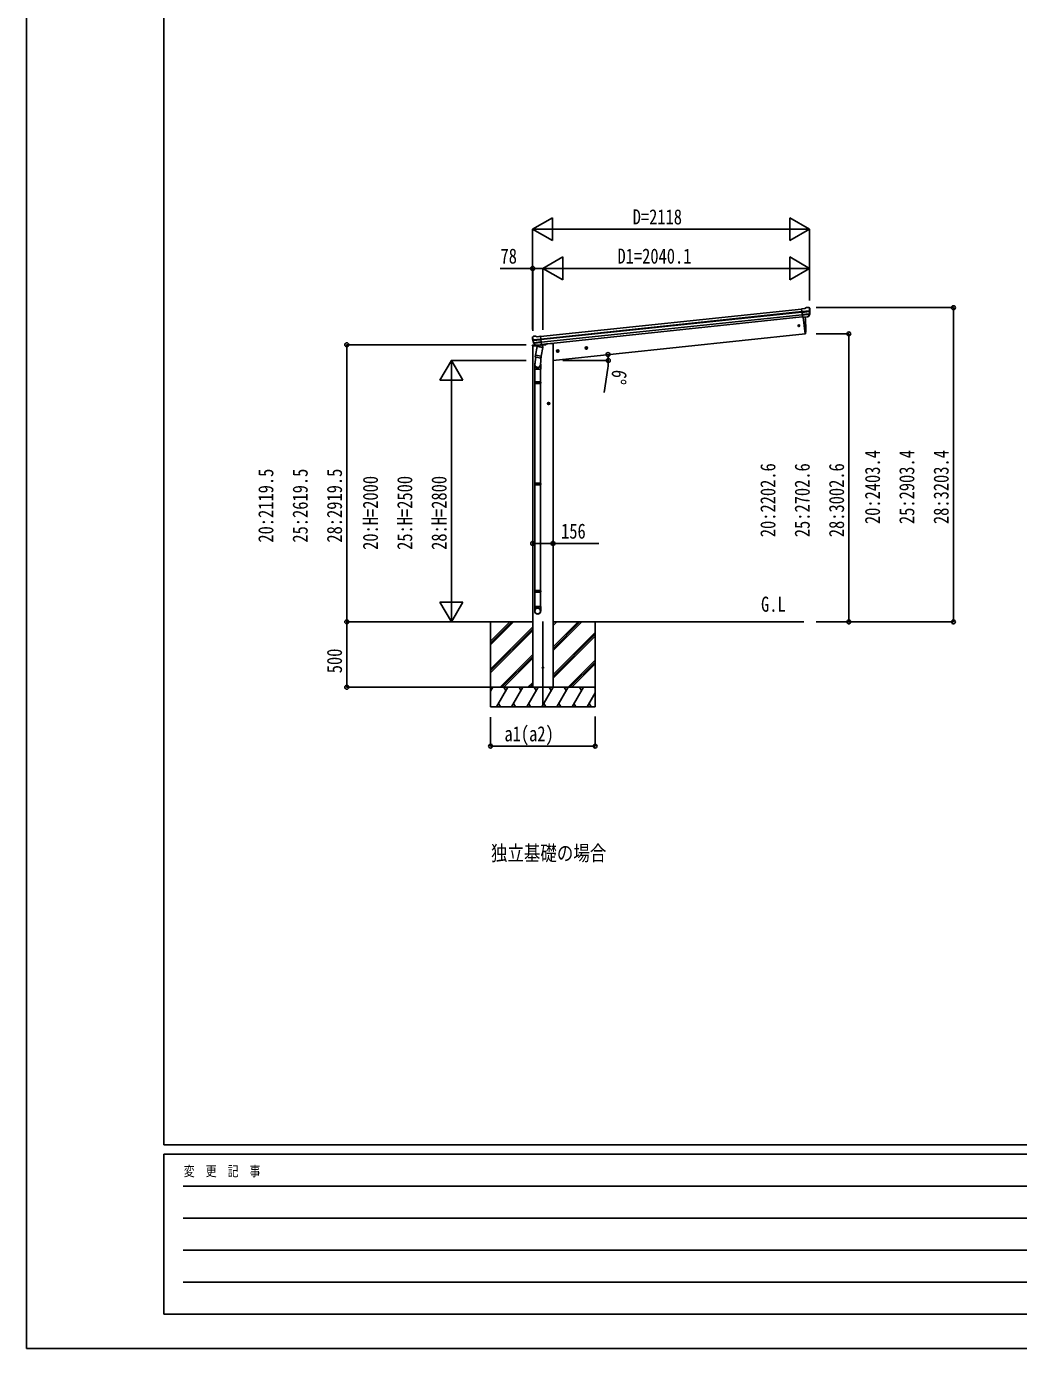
# Model space of a CAD drawing. Units: millimetres, scale not verified. Extents: x -14718 to 14718, y -10395 to 10395.
# Drawn here: x -14718 to -7129, y -10395 to -284 of the extents above; entities that cross this region are included whole.
import ezdxf
from ezdxf.enums import TextEntityAlignment as Align

# ---------------------------------------------------------------- set-up
doc = ezdxf.new("R2010")
doc.units = ezdxf.units.MM
doc.header["$LTSCALE"] = 40
for name, color, linetype in [('0-2_USER1', 3, 'Continuous'), ('0-3_YKK_12', 2, 'Continuous'), ('0-4_YKK_13', 4, 'Continuous'), ('0-5_YKK_A1', 4, 'Continuous'), ('0-6_YKK_D', 6, 'Continuous'), ('0-7_YKK_ZWAK', 7, 'Continuous')]:
    doc.layers.add(name, color=color, linetype=linetype)
doc.styles.add('ＭＳ ゴシック', font='')
doc.styles.get('ＭＳ ゴシック').set_extended_font_data('MS Gothic')

msp = doc.modelspace()

# ---------------------------------------------------------------- linework, layer by layer
at = {"layer": '0-3_YKK_12'}
msp.add_line((-10767.43, -4835), (-10767.43, -5490), dxfattribs=at)
at = {"layer": '0-4_YKK_13'}
for p, q in [((-8762.87, -2440.92), (-8789.4, -2443.71)), ((-8782.61, -2508.26), (-8789.4, -2443.71)), ((-8787.24, -2464.24), (-8727.5, -2457.96)), ((-8727.02, -2463.83), (-8786.62, -2470.09)), ((-8727.86, -2480.58), (-8784.89, -2486.58)), ((-8729.25, -2485.24), (-8784.42, -2491.04)), ((-8739.26, -2503.48), (-8782.64, -2508.04)), ((-8782.61, -2508.26), (-8772.67, -2507.22)), ((-8775.73, -2507.54), (-8762.34, -2634.93)), ((-8772.67, -2507.22), (-8772.39, -2507.28)), ((-8772.39, -2507.28), (-8747.06, -2504.62)), ((-8747.06, -2504.62), (-8746.81, -2504.5)), ((-8746.81, -2504.5), (-8739.12, -2503.69)), ((-8737.81, -2501.82), (-8728.36, -2483.52)), ((-8736.75, -2502.25), (-8726.63, -2483.99)), ((-8736.56, -2432.12), (-8736.56, -2432.12)), ((-8732.89, -2433.21), (-8732.89, -2433.21)), ((-8732.89, -2433.21), (-8728.57, -2436.71)), ((-8728.57, -2436.71), (-8727.71, -2437.4)), ((-8726.32, -2441.1), (-8726.63, -2439.25)), ((-10847.43, -2722.66), (-10848.33, -2729.49)), ((-10848.33, -2729.49), (-10814.6, -2725.95)), ((-10847.72, -2664.07), (-10847.8, -2662.2)), ((-10846.43, -2659.3), (-10847.13, -2660.16)), ((-10842.93, -2654.98), (-10846.43, -2659.3)), ((-10827.92, -2718.3), (-10844.77, -2720.07)), ((-10783.32, -2674.04), (-10843.06, -2680.31)), ((-10842.93, -2654.98), (-10842.93, -2654.98)), ((-10842.31, -2686.15), (-10782.71, -2679.89)), ((-10839.58, -2653.16), (-10839.57, -2653.16)), ((-10824.8, -2721.71), (-10838.5, -2705.96)), ((-10838.01, -2702.37), (-10780.98, -2696.37)), ((-10823.86, -2721.07), (-10836.91, -2705.14)), ((-10835.68, -2706.64), (-10780.51, -2700.84)), ((-10814.5, -2721.82), (-10822.19, -2722.63)), ((-10822.1, -2722.39), (-10778.72, -2717.83)), ((-10821.35, -2722.63), (-10819.78, -2722.47)), ((-10819.78, -2722.47), (-10782.24, -2718.52)), ((-10817.99, -2722.93), (-10818.14, -2723.66)), ((-10817.52, -2724.79), (-10792.77, -2734.54)), ((-10814.23, -2721.89), (-10814.5, -2721.82)), ((-10788.9, -2719.22), (-10814.23, -2721.89)), ((-10812, -2656.29), (-10785.48, -2653.51)), ((-10809.19, -2728.08), (-10809.85, -2731.31)), ((-10788.38, -2719.55), (-10791.3, -2733.9)), ((-10788.64, -2719.1), (-10788.9, -2719.22)), ((-10778.7, -2718.06), (-10788.64, -2719.1)), ((-10778.7, -2718.06), (-10785.48, -2653.51)), ((-10782.24, -2718.52), (-10780.68, -2718.36)), ((-10778.86, -2716.48), (-10777.94, -2716.66)), ((-10777.94, -2716.66), (-10766.74, -2733.59)), ((-10774.58, -2721.74), (-10745.31, -2718.66)), ((-10740.45, -2711.11), (-10740.88, -2714.34)), ((-8762.34, -2634.93), (-8760.29, -2634.64)), ((-10822.31, -2811.94), (-10827.87, -2867.66)), ((-10827.2, -2808.9), (-10824.71, -2796.65)), ((-10826.99, -2810.3), (-10826.99, -2810.3)), ((-10825.65, -2811.26), (-10784.69, -2819.59)), ((-10811.36, -2731), (-10824.72, -2796.65)), ((-10779.84, -2805.78), (-10824.72, -2796.65)), ((-10766.48, -2740.13), (-10811.36, -2731)), ((-10779.41, -2803.64), (-10786.06, -2871.39)), ((-10779.85, -2805.78), (-10782.39, -2818.25)), ((-10779.84, -2805.78), (-10766.48, -2740.13)), ((-10766.74, -2733.59), (-10768, -2739.82)), ((-10830.02, -2904.82), (-10830.02, -2870.47)), ((-10784.02, -2904.82), (-10830.02, -2904.82)), ((-10828.02, -2904.82), (-10828.02, -3001.57)), ((-10786.02, -2904.82), (-10786.02, -3001.57)), ((-10784.02, -2870.17), (-10784.02, -2904.82)), ((-10830.02, -3003.57), (-10829.02, -3001.57)), ((-10784.02, -3003.57), (-10830.02, -3003.57)), ((-10784.02, -3011.57), (-10830.02, -3011.57)), ((-10785.02, -3001.57), (-10829.02, -3001.57)), ((-10785.02, -3013.57), (-10829.02, -3013.57)), ((-10828.02, -3013.57), (-10828.02, -3777.45)), ((-10786.02, -3013.57), (-10786.02, -3777.45)), ((-10784.02, -3003.57), (-10785.02, -3001.57)), ((-10784.02, -3011.57), (-10785.02, -3013.57)), ((-10784.02, -3003.57), (-10784.02, -3011.57)), ((-10830.02, -3779.45), (-10829.02, -3777.45)), ((-10784.02, -3779.45), (-10830.02, -3779.45)), ((-10784.02, -3787.45), (-10830.02, -3787.45)), ((-10785.02, -3777.45), (-10829.02, -3777.45)), ((-10785.02, -3789.45), (-10829.02, -3789.45)), ((-10828.02, -3789.45), (-10828.02, -4597.94)), ((-10786.02, -3789.45), (-10786.02, -4597.94)), ((-10784.02, -3779.45), (-10785.02, -3777.45)), ((-10784.02, -3787.45), (-10785.02, -3789.45)), ((-10784.02, -3779.45), (-10784.02, -3787.45)), ((-10830.02, -4599.94), (-10829.02, -4597.94)), ((-10784.02, -4599.94), (-10830.02, -4599.94)), ((-10784.02, -4607.94), (-10830.02, -4607.94)), ((-10785.02, -4597.94), (-10829.02, -4597.94)), ((-10785.02, -4609.94), (-10829.02, -4609.94)), ((-10828.02, -4609.94), (-10828.02, -4719.94)), ((-10786.02, -4609.94), (-10786.02, -4719.94)), ((-10784.02, -4599.94), (-10785.02, -4597.94)), ((-10784.02, -4607.94), (-10785.02, -4609.94)), ((-10784.02, -4599.94), (-10784.02, -4607.94)), ((-10830.02, -4754.08), (-10830.02, -4719.94)), ((-10784.02, -4719.94), (-10830.02, -4719.94)), ((-10784.02, -4754.08), (-10784.02, -4719.94))]:
    msp.add_line(p, q, dxfattribs=at)
for points in [[(-8762.87, -2440.92), (-8751.28, -2433.95), (-8751.27, -2433.95)], [(-8750.05, -2433.54), (-8750.04, -2433.54), (-8736.56, -2432.12)], [(-10826.09, -2651.74), (-10826.09, -2651.74), (-10839.57, -2653.16)], [(-10812, -2656.29), (-10824.8, -2651.89), (-10824.8, -2651.89)], [(-10830.02, -3003.57), (-10830.02, -3011.57), (-10829.02, -3013.57)], [(-10830.02, -3779.45), (-10830.02, -3787.45), (-10829.02, -3789.45)], [(-10830.02, -4599.94), (-10830.02, -4607.94), (-10829.02, -4609.94)]]:
    msp.add_lwpolyline(points, dxfattribs=at)
for centre, radius in [((-8809.13, -2572.38), 6.5), ((-10767.43, -5187.5), 5)]:
    msp.add_circle(centre, radius, dxfattribs=at)
for centre, radius, start, end in [((-9656.94, -2594.72), 900, 357.63919, 5.64986), ((-8749.73, -2436.52), 3, 96.02369, 120.97631), ((-8739.37, -2500.8), 2.99, 285.2717, 331.00739), ((-8736.04, -2437.1), 5, 51.04426, 95.95574), ((-8919.88, -2462.75), 192.44, 1.4271, 6.57578), ((-8731.02, -2482.14), 3, 332.69111, 354.20009), ((-8927.22, -2462.22), 200.2, 354.20009, 359.53883), ((-8682.23, -2455.85), 45.32, 182.67122, 185.64518), ((-8726.83, -2465.17), 1.35, 95.1605, 97.91927), ((-8724.23, -2463.61), 2.74, 179.02151, 184.43412), ((-8729.26, -2482.54), 3, 331, 354.13916), ((-8927.22, -2462.22), 202, 354.13916, 6), ((-10646.83, -2642.95), 202, 186, 197.86084), ((-10844.45, -2723.05), 3, 96, 172.5), ((-10653.89, -2645), 192.44, 185.42422, 190.5729), ((-10887.78, -2687.66), 45.32, 6.35482, 9.32878), ((-10839.05, -2658.13), 5, 96.04426, 140.95574), ((-10845.09, -2686.52), 2.74, 7.56588, 12.97849), ((-10842.22, -2687.5), 1.35, 94.08073, 96.8395), ((-10646.83, -2642.95), 200.2, 192.46117, 197.79991), ((-10836.23, -2703.99), 3, 197.86084, 221), ((-10834.59, -2703.24), 3, 197.79991, 219.30889), ((-10825.78, -2654.72), 3, 71.02369, 95.97631), ((-10822.54, -2719.75), 2.99, 220.99261, 266.7283), ((-10821.4, -2722.14), 0.5, 240.73754, 276), ((-10818.48, -2722.83), 0.5, 348.5, 96), ((-10817.16, -2723.86), 1, 168.5, 248.5), ((-10787.8, -2719.71), 0.604, 93.09842, 164.70595), ((-10780.73, -2717.86), 0.5, 276, 311.26246), ((-10745.84, -2713.69), 5, 276, 352.5), ((-8760.71, -2631.67), 3, 278, 357.63919), ((-10825.3, -2809.32), 1.95, 167.54017, 209.97766), ((-10825.25, -2809.3), 2, 209.90962, 258.5), ((-10792.3, -2733.63), 1.03, 242.53897, 344.46569), ((-10784.29, -2817.63), 2, 258.5, 341.96843), ((-10800.02, -2870.47), 30, 177.45142, 180)]:
    msp.add_arc(centre, radius, start, end, dxfattribs=at)
for centre, major_axis, ratio, start_param, end_param in [((-8739.57, -2500.5), (-0.11, 3), 0.642905, 3.24593831, 4.20392797), ((-8739.44, -2500.7), (1.66, -2.51), 0.997631, 5.80419048, 5.89294842), ((-8739.51, -2500.59), (3.53, -2.11), 0.650902, 5.25614477, 5.32895537), ((-8737.14, -2500.24), (1.08, 3.13), 0.040856, 2.11350352, 2.14162489), ((-8728.58, -2440.71), (-0.87, 5.91), 0.020485, 0.67143203, 1.56913061), ((-8733.98, -2436.19), (5.88, -1.31), 0.24881, 0.46058498, 0.46410383), ((-8729.6, -2439.74), (-2.34, 1.9), 0.995767, 3.98597162, 4.71238898), ((-8924.91, -2484.16), (-20.92, 199.05), 0.994373, 4.71137894, 4.7277536), ((-10844.8, -2662.05), (1.9, 2.34), 0.995767, 1.57079633, 2.29721369), ((-10841.25, -2657.67), (-5.48, -2.51), 0.24881, 5.81908147, 5.82260033), ((-10845.59, -2663.21), (-0.38, 5.97), 0.020485, 4.7140547, 5.61175327), ((-10644.52, -2664.9), (-20.92, 199.05), 0.994373, 1.55543171, 1.57180637), ((-10824.84, -2719.67), (-1.71, 2.84), 0.040856, 4.14156042, 4.16968179), ((-10822.41, -2719.41), (-0.51, 2.96), 0.642905, 2.07925734, 3.03724699), ((-10822.45, -2719.52), (-3.02, -2.79), 0.650902, 0.95422993, 1.02704053), ((-10822.5, -2719.64), (-1.1, -2.8), 0.997631, 0.39023689, 0.47899483), ((-10807.02, -2870.17), (23, 0), 0.996195, 2.62193603, 6.60747969), ((-10807.02, -2870.17), (21, 0), 0.996195, 3.02154981, 6.2247991), ((-10807.02, -4752.34), (-23, 0), 0.996195, 3.14159265, 6.28318531), ((-10807.02, -4754.08), (-23, 0), 0.996195, 3.14159265, 6.28318531), ((-10807.02, -4754.08), (0, -23.43), 0.981806, 4.71238898, 7.85398163)]:
    msp.add_ellipse(centre, major_axis=major_axis, ratio=ratio, start_param=start_param, end_param=end_param, dxfattribs=at)
msp.add_ellipse((-10807.02, -4754.08), major_axis=(21, 0), ratio=0.996195, dxfattribs=at)
at = {"layer": '0-5_YKK_A1'}
for p, q in [((-10785.27, -2655.5), (-8789.19, -2445.7)), ((-10783.29, -2674.39), (-8787.2, -2464.59)), ((-10782.86, -2678.57), (-8786.76, -2468.77)), ((-10780.76, -2698.43), (-8784.67, -2488.63)), ((-8782.92, -2505.37), (-10779, -2715.17)), ((-8775.73, -2507.54), (-8762.34, -2634.93)), ((-10845.18, -5337.5), (-10845.18, -2729.16)), ((-8762.34, -2634.93), (-10689.68, -2837.5)), ((-10643.52, -2765.28), (-10663.41, -2767.37)), ((-10654.25, -2758.86), (-10660.32, -2763.27)), ((-10660.32, -2763.27), (-10659.54, -2770.74)), ((-10659.54, -2770.74), (-10652.68, -2773.79)), ((-10652.42, -2776.27), (-10654.51, -2756.38)), ((-10647.39, -2761.91), (-10654.25, -2758.86)), ((-10424.73, -2742.28), (-10444.62, -2744.37)), ((-10435.45, -2735.86), (-10441.53, -2740.28)), ((-10441.53, -2740.28), (-10440.74, -2747.74)), ((-10440.74, -2747.74), (-10433.89, -2750.79)), ((-10433.63, -2753.27), (-10435.72, -2733.38)), ((-10428.6, -2738.92), (-10435.45, -2735.86)), ((-10713.68, -3167.05), (-10733.68, -3167.05)), ((-10723.68, -3159.55), (-10730.18, -3163.3)), ((-10730.18, -3163.3), (-10730.18, -3170.8)), ((-10730.18, -3170.8), (-10723.68, -3174.56)), ((-10723.68, -3177.05), (-10723.68, -3157.05)), ((-10717.18, -3163.3), (-10723.68, -3159.55)), ((-11296.32, -4837.5), (-10845.18, -4837.5)), ((-11167.43, -4837.5), (-11167.43, -5487.5)), ((-11167.43, -5014.07), (-10990.86, -4837.5)), ((-11167.43, -4999.93), (-11005, -4837.5)), ((-11167.43, -4985.79), (-11019.14, -4837.5)), ((-10689.68, -4837.5), (-8770.74, -4837.5)), ((-10689.68, -5056.82), (-10470.36, -4837.5)), ((-10689.68, -5028.54), (-10498.64, -4837.5)), ((-10689.68, -5042.68), (-10484.5, -4837.5)), ((-10689.68, -4844.69), (-10682.49, -4837.5)), ((-10689.68, -4866.4), (-10660.78, -4837.5)), ((-10367.43, -4837.5), (-10367.43, -5487.5)), ((-11167.43, -5197.92), (-10845.18, -4875.67)), ((-11167.43, -5212.06), (-10845.18, -4889.81)), ((-11167.43, -5226.2), (-10845.18, -4903.95)), ((-10689.68, -5240.67), (-10367.43, -4918.42)), ((-10689.68, -5254.81), (-10367.43, -4932.56)), ((-10689.68, -5268.95), (-10367.43, -4946.7)), ((-11094.82, -5337.44), (-10845.18, -5087.8)), ((-11080.68, -5337.44), (-10845.18, -5101.94)), ((-11066.54, -5337.44), (-10845.18, -5116.09)), ((-10574.32, -5337.44), (-10367.43, -5130.55)), ((-10560.18, -5337.44), (-10367.43, -5144.69)), ((-10546.04, -5337.44), (-10367.43, -5158.84)), ((-11167.43, -5366.44), (-11150.72, -5337.5)), ((-10367.43, -5337.5), (-11167.43, -5337.5)), ((-11121.86, -5487.5), (-11035.25, -5337.5)), ((-11050.25, -5363.48), (-11065.25, -5337.5)), ((-11006.38, -5487.5), (-10919.78, -5337.5)), ((-10934.78, -5363.48), (-10949.78, -5337.5)), ((-10890.91, -5487.5), (-10804.31, -5337.5)), ((-10882.69, -5337.44), (-10845.18, -5299.93)), ((-10868.55, -5337.44), (-10845.18, -5314.08)), ((-10854.4, -5337.44), (-10845.18, -5328.22)), ((-10819.31, -5363.48), (-10834.31, -5337.5)), ((-10775.44, -5487.5), (-10688.84, -5337.5)), ((-10703.84, -5363.48), (-10718.84, -5337.5)), ((-10659.97, -5487.5), (-10573.37, -5337.5)), ((-10588.37, -5363.48), (-10603.37, -5337.5)), ((-10544.51, -5487.5), (-10457.9, -5337.5)), ((-10472.9, -5363.48), (-10487.9, -5337.5)), ((-10367.43, -5346.17), (-10372.43, -5337.5)), ((-10429.04, -5487.5), (-10367.43, -5380.8)), ((-10367.43, -5487.5), (-11167.43, -5487.5)), ((-11106.86, -5461.52), (-11091.86, -5487.5)), ((-10991.39, -5461.52), (-10976.39, -5487.5)), ((-10875.92, -5461.52), (-10860.92, -5487.5)), ((-10760.44, -5461.52), (-10745.44, -5487.5)), ((-10644.98, -5461.52), (-10629.98, -5487.5)), ((-10529.51, -5461.52), (-10514.51, -5487.5)), ((-10414.04, -5461.52), (-10399.04, -5487.5))]:
    msp.add_line(p, q, dxfattribs=at)
for points in [[(-10689.68, -5337.5), (-10689.68, -2708.5), (-10709.68, -2708.5), (-10740.54, -2711.74)], [(-10652.68, -2773.79), (-10646.61, -2769.38), (-10647.39, -2761.91)], [(-10433.89, -2750.79), (-10427.81, -2746.38), (-10428.6, -2738.92)], [(-10723.68, -3174.56), (-10717.18, -3170.8), (-10717.18, -3163.3)]]:
    msp.add_lwpolyline(points, dxfattribs=at)
for centre, radius in [((-10653.47, -2766.32), 8.5), ((-10653.47, -2766.32), 7.7), ((-10653.47, -2766.32), 6.5), ((-10434.67, -2743.33), 8.5), ((-10434.67, -2743.33), 7.7), ((-10434.67, -2743.33), 6.5), ((-10723.68, -3167.05), 8.5), ((-10723.68, -3167.05), 7.7), ((-10723.68, -3167.05), 6.5)]:
    msp.add_circle(centre, radius, dxfattribs=at)
at = {"layer": '0-6_YKK_D'}
for p, q in [((-10845.68, -1834.1), (-10694.13, -1746.6)), ((-10694.13, -1921.6), (-10694.13, -1746.6)), ((-8727.3, -1834.1), (-8878.85, -1746.6)), ((-8878.85, -1746.6), (-8878.85, -1921.6)), ((-10845.68, -2601.52), (-10845.68, -1833.1)), ((-10845.68, -1834.1), (-10694.13, -1921.6)), ((-10845.68, -1834.1), (-10542.57, -1834.1)), ((-10670.68, -1834.1), (-8902.3, -1834.1)), ((-8727.3, -1834.1), (-9030.4, -1834.1)), ((-8727.3, -1834.1), (-8878.85, -1921.6)), ((-8727.3, -2378.78), (-8727.3, -1833.1)), ((-10767.43, -2134.1), (-10615.88, -2046.6)), ((-10615.88, -2221.6), (-10615.88, -2046.6)), ((-8727.3, -2134.1), (-8878.85, -2046.6)), ((-8878.85, -2046.6), (-8878.85, -2221.6)), ((-10845.18, -2611.52), (-10845.18, -2133.1)), ((-10767.43, -2603.35), (-10767.43, -2133.1)), ((-10767.43, -2602.35), (-10767.43, -2133.1)), ((-10767.43, -2134.1), (-10615.88, -2221.6)), ((-10767.43, -2134.1), (-10464.32, -2134.1)), ((-10592.43, -2134.1), (-8902.3, -2134.1)), ((-8727.3, -2134.1), (-9030.4, -2134.1)), ((-8727.3, -2134.1), (-8878.85, -2221.6)), ((-8727.3, -2378.78), (-8727.3, -2133.1)), ((-8676.46, -2434.1), (-7626.3, -2434.1)), ((-7627.3, -2434.1), (-7627.3, -4837.5)), ((-10895.68, -2718.01), (-12268.43, -2718.01)), ((-12267.43, -2718.01), (-12267.43, -4837.5)), ((-8676.46, -2634.93), (-8426.3, -2634.93)), ((-8427.3, -2634.93), (-8427.3, -4837.5)), ((-11467.43, -2837.5), (-11554.93, -2989.05)), ((-10895.68, -2837.5), (-11468.43, -2837.5)), ((-11467.43, -2837.5), (-11379.93, -2989.05)), ((-11467.43, -2837.5), (-11467.43, -3140.61)), ((-10615.32, -2837.5), (-10265.77, -2837.5)), ((-10270.95, -2896.85), (-10297.45, -3083.78)), ((-11554.93, -2989.05), (-11379.93, -2989.05)), ((-11467.43, -3012.5), (-11467.43, -4662.5)), ((-11467.43, -4837.5), (-11467.43, -4534.39)), ((-11467.43, -4837.5), (-11554.93, -4685.95)), ((-11379.93, -4685.95), (-11554.93, -4685.95)), ((-11467.43, -4837.5), (-11379.93, -4685.95)), ((-11297.32, -4837.5), (-12268.43, -4837.5)), ((-11168.43, -4837.5), (-12268.43, -4837.5)), ((-12267.43, -4837.5), (-12267.43, -5337.5)), ((-11297.32, -4837.5), (-11468.43, -4837.5)), ((-8676.46, -4837.5), (-8426.3, -4837.5)), ((-8675.46, -4837.5), (-7626.3, -4837.5)), ((-11168.43, -5337.5), (-12268.43, -5337.5)), ((-11167.43, -5566.9), (-11167.43, -5788.5)), ((-10367.43, -5561.88), (-10367.43, -5788.5)), ((-11167.43, -5787.5), (-10367.43, -5787.5))]:
    msp.add_line(p, q, dxfattribs=at)
for points in [[(-10767.43, -2134.1), (-10845.18, -2134.1), (-11093.48, -2134.1)], [(-10845.18, -4237.5), (-10689.68, -4237.5), (-10340.58, -4237.5)]]:
    msp.add_lwpolyline(points, dxfattribs=at)
for centre in [(-10845.18, -2134.1), (-7627.3, -2434.1), (-8427.3, -2634.93), (-12267.43, -2718.01), (-10269.08, -2793.29), (-10266.77, -2837.5), (-10845.18, -4237.5), (-10689.68, -4237.5), (-12267.43, -4837.5), (-12267.43, -4837.5), (-8427.3, -4837.5), (-7627.3, -4837.5), (-12267.43, -5337.5), (-11167.43, -5787.5), (-10367.43, -5787.5)]:
    msp.add_circle(centre, 14.88, dxfattribs=at)
for start, end in [(0, 6), (351.93237, 0)]:
    msp.add_arc((-10689.68, -2837.5), 422.91, start, end, dxfattribs=at)
at = {"layer": '0-7_YKK_ZWAK'}
for p, q in [((-13667.43, -8837.5), (-13667.43, 9712.5)), ((13632.57, -8837.5), (-13667.43, -8837.5)), ((-4567.43, -8907.5), (-13667.43, -8907.5)), ((-13667.43, -10132.5), (-13667.43, -8907.5)), ((-13518.68, -9152.5), (-4742.43, -9152.5)), ((-13518.68, -9397.5), (-4742.43, -9397.5)), ((-13518.68, -9642.5), (-4742.43, -9642.5)), ((-13518.68, -9887.5), (-4742.43, -9887.5)), ((-13667.43, -10132.5), (-4567.43, -10132.5))]:
    msp.add_line(p, q, dxfattribs=at)
msp.add_lwpolyline([(-14717.5, -10395), (14717.5, -10395), (14717.5, 10395), (-14717.5, 10395)], close=True, dxfattribs=at)

# ---------------------------------------------------------------- texts
at = {"layer": '0-2_USER1', "style": 'ＭＳ ゴシック', "width": 0.8}
for s, p in [('G.L', (-9098.65, -4794.5)), ('独立基礎の場合', (-11164.5, -6698.5))]:
    msp.add_text(s, height=115.5, dxfattribs=at).set_placement(p, align=Align.BOTTOM_LEFT)
at = {"layer": '0-6_YKK_D', "style": 'ＭＳ ゴシック', "width": 0.8}
for s, p in [('D=2118', (-10080.49, -1832.1)), ('78', (-11091.48, -2132.1)), ('D1=2040.1', (-10196.76, -2132.1)), ('156', (-10628.18, -4235.5)), ('a1(a2)', (-11061.43, -5785.5))]:
    msp.add_text(s, height=115.5, dxfattribs=at).set_placement(p, align=Align.BOTTOM_LEFT)
for s, rotation, p in [('6°', 261.932, (-10269.25, -2899.11)), ('20:2403.4', 90, (-8154.3, -4089.4)), ('25:2903.4', 90, (-7891.8, -4089.4)), ('28:3203.4', 90, (-7629.3, -4089.4)), ('20:2202.6', 90, (-8954.3, -4189.81)), ('25:2702.6', 90, (-8691.8, -4189.81)), ('28:3002.6', 90, (-8429.3, -4189.81)), ('20:2119.5', 90, (-12794.43, -4231.36)), ('25:2619.5', 90, (-12531.93, -4231.36)), ('28:2919.5', 90, (-12269.43, -4231.36)), ('20:H=2000', 90, (-11994.43, -4286.9)), ('25:H=2500', 90, (-11731.93, -4286.9)), ('28:H=2800', 90, (-11469.43, -4286.9)), ('500', 90, (-12269.43, -5230.3))]:
    msp.add_text(s, height=115.5, rotation=rotation, dxfattribs=at).set_placement(p, align=Align.BOTTOM_LEFT)
at = {"layer": '0-7_YKK_ZWAK', "style": 'ＭＳ ゴシック', "width": 0.8}
msp.add_text('変  更  記  事', height=76.98, dxfattribs=at).set_placement((-13514.59, -9100), align=Align.BOTTOM_LEFT)

doc.saveas('drawing.dxf')
